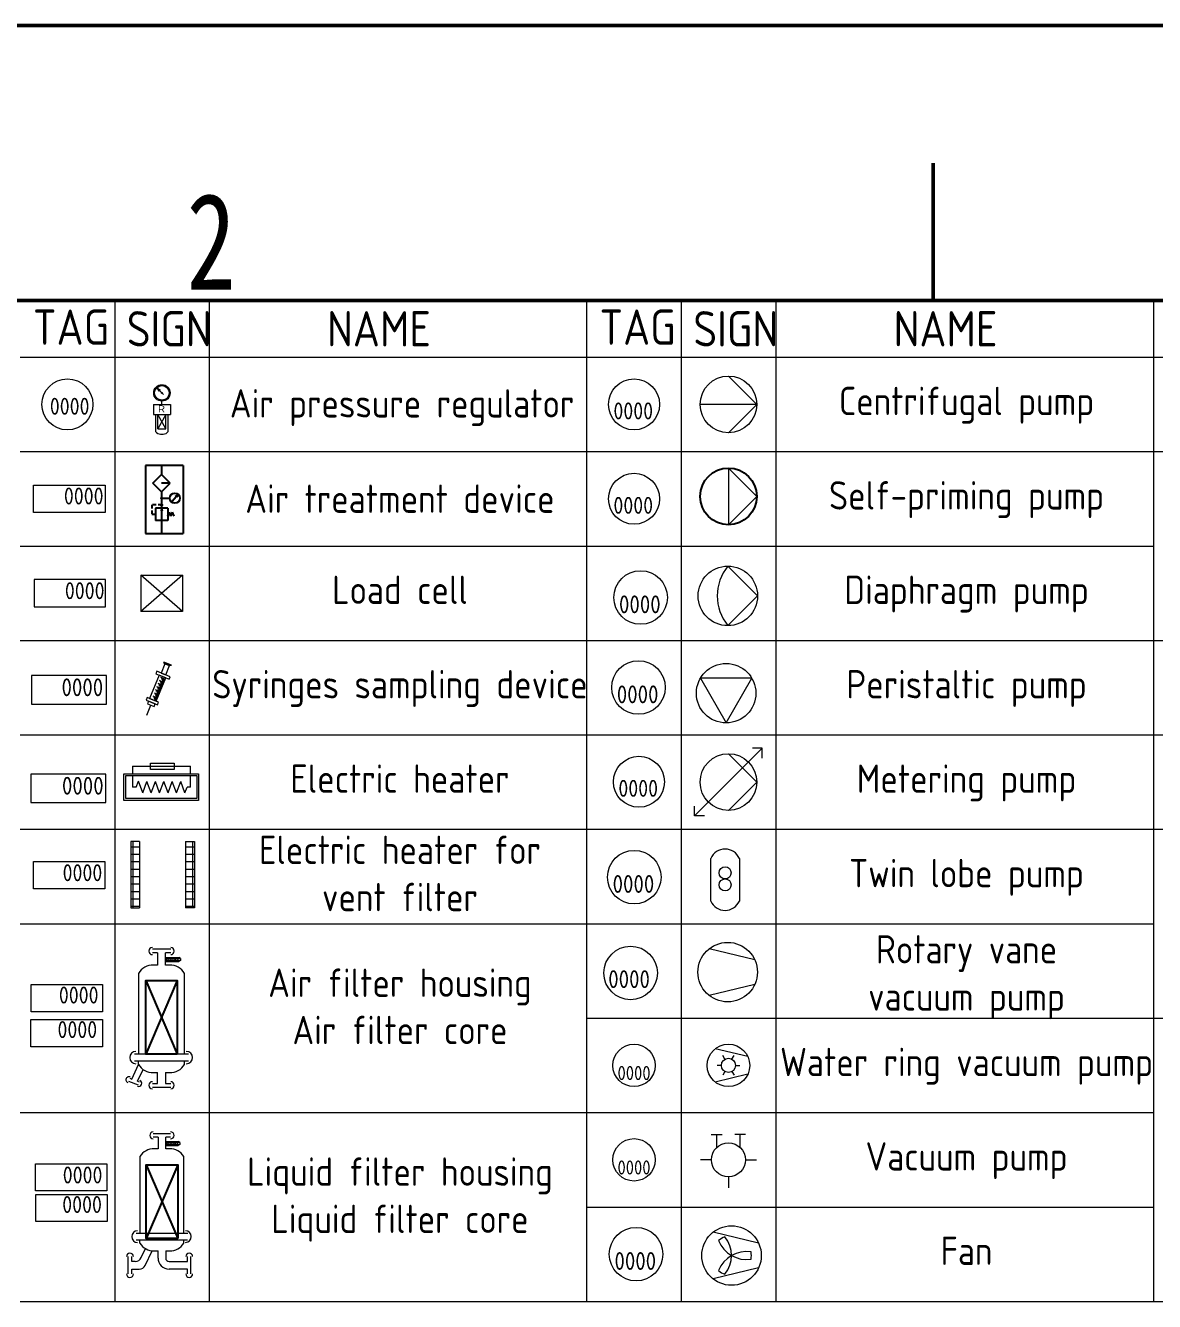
# Model space of a CAD drawing. Header units: millimetres. Extents: x -68339142 to 208, y -167 to 82456658.
# Drawn here: x -68337571 to -68336675, y 82451607 to 82452619 of the extents above; entities that cross this region are included whole.
import ezdxf
from ezdxf.enums import TextEntityAlignment as Align

# ---------------------------------------------------------------- set-up
doc = ezdxf.new("R2010")
doc.units = ezdxf.units.MM
doc.header["$MEASUREMENT"] = 0
doc.linetypes.add('HIDDEN', pattern=[9.525, 6.35, -3.175])
for name, color, linetype, lineweight in [('Border (ISO)', 7, 'Continuous', 50), ('I8符号标注层', 3, 'Continuous', 9), ('图层15动态设备', 7, 'Continuous', 9), ('图层5标准静态设备', 7, 'Continuous', 9), ('图框', 7, 'Continuous', 9)]:
    doc.layers.add(name, color=color, linetype=linetype, lineweight=lineweight)
doc.styles.add('I(3.5)', font='simfang.ttf', dxfattribs={"width": 0.75})
doc.styles.get("Standard").update_dxf_attribs({"font": 'gbenor.shx', "bigfont": 'gbcbig.shx'})

# ---------------------------------------------------------------- blocks, each defined once
blk = doc.blocks.new('Borders A3')
at = {"layer": 'Border (ISO)'}
for p, q in [((0, 297), (420, 297)), ((105, 287), (105, 292)), ((10, 287), (410, 287))]:
    blk.add_line(p, q, dxfattribs=at)
at = {"layer": 'I8符号标注层', "insert": (78.75, 287.4), "char_height": 3.5, "attachment_point": 8, "style": 'I(3.5)'}
blk.add_mtext('2', dxfattribs=at)
blk = doc.blocks.new('*U138')
at = {"color": 7}
for p, q in [((4.28, 8.97), (2.05, 11.2)), ((2.05, 11.2), (2.88, 9.76)), ((2.05, 11.2), (3.5, 10.37)), ((3.5, 10.37), (2.88, 9.76)), ((5.25, 8.01), (4.67, 8.59)), ((0, 2.69), (8.95, 2.69)), ((0, 2.69), (0, -2.69)), ((0, 2.69), (0, -2.69)), ((4.47, 2.69), (4.47, 4.43)), ((8.95, 2.69), (8.95, -2.69)), ((0, -2.69), (8.95, -2.69)), ((1.17, -2.69), (1.17, -11.66)), ((6.57, -10.28), (2.38, -2.69)), ((6.57, -2.69), (2.38, -10.28)), ((2.38, -10.28), (2.38, -2.69)), ((6.57, -10.28), (6.57, -2.69)), ((7.77, -11.66), (7.77, -2.69)), ((2.38, -10.28), (6.57, -10.28)), ((3.78, -13.06), (5.17, -13.06))]:
    blk.add_line(p, q, dxfattribs=at)
at = {"color": 1, "linetype": 'ByBlock', "lineweight": 9}
blk.add_circle((-45.53, 2.69), 13.5, dxfattribs=at)
at = {"color": 7}
for radius in [4.35, 3.85, 0.274]:
    blk.add_circle((4.47, 8.78), radius, dxfattribs=at)
for centre, start, end in [((3.64, -10.2), 210.47502, 272.73747), ((5.3, -10.2), 267.26254, 329.52479)]:
    blk.add_arc(centre, 2.86, start, end, dxfattribs=at)
at = {"color": 7, "width": 1.846154}
blk.add_text('R', height=3.76, dxfattribs=at).set_placement((2.37, -1.62), (6.13, -1.62), align=Align.FIT)
at = {"color": 1, "linetype": 'ByBlock', "lineweight": 9}
for tag, p, height, flags in [('YQJ_CODE', (-51.64, 5.33), 9, 2), ('YQJ_ITEMID', (15.69, -19.73), 5, 1), ('YQJ_CLASS_NAME', (15.73, -25.51), 5, 1), ('品牌', (16.9, -31.03), 5, 1), ('供电电源', (16.8, -36.88), 5, 1), ('控制方式', (17.12, -43.6), 5, 1), ('输出信号类型1', (17.54, -49.87), 5, 1), ('输出信号类型2', (17.37, -56.89), 5, 1)]:
    blk.add_attdef(tag, p, '', height=height, dxfattribs=dict(at, flags=flags))
for tag, p, height in [('YQJ_NO', (-54.87, -2.81), 9), ('尺寸', (-2.56, -22.8), 6.3)]:
    blk.add_attdef(tag, p, '', height=height, dxfattribs=at)
blk = doc.blocks.new('*U215')
at = {"color": 7}
for p, q in [((6.82, 3.12), (-4.67, 5.87)), ((-2.5, 0), (-4, 0)), ((-1.25, 2.17), (-2, 3.46)), ((1.25, 2.17), (2, 3.46)), ((2.5, 0), (4, 0)), ((6.82, -3.12), (-4.67, -5.87)), ((-1.25, -2.17), (-2, -3.46)), ((1.25, -2.17), (2, -3.46))]:
    blk.add_line(p, q, dxfattribs=at)
at = {"color": 1, "linetype": 'ByBlock', "lineweight": 9}
blk.add_circle((-33.33, 0), 7.5, dxfattribs=at)
at = {"color": 7}
for radius in [7.5, 2.5]:
    blk.add_circle((0, 0), radius, dxfattribs=at)
at = {"color": 1, "linetype": 'ByBlock', "lineweight": 9}
for tag, p, flags in [('YQJ_ITEMID', (40.27, 5.26), 1), ('YQJ_CODE', (-38.75, 1.18), 2), ('输出信号类型1', (41.26, -11.33), 1), ('输出信号类型2', (41.19, -16.58), 1), ('输入信号类型1', (41.02, -22.46), 1), ('输入信号类型2', (41.02, -28.26), 1)]:
    blk.add_attdef(tag, p, '', height=5, dxfattribs=dict(at, flags=flags))
at = {"color": 1, "linetype": 'ByBlock', "lineweight": 9, "flags": 1}
for tag, p, p2 in [('YQJ_CLASS_NAME', (40.41, -0.56), (88.95, -0.56)), ('品牌', (41.54, -6.23), (48.55, -6.23))]:
    blk.add_attdef(tag, text='', height=1, dxfattribs=at).set_placement(p, p2, align=Align.ALIGNED)
at = {"color": 1, "linetype": 'ByBlock', "lineweight": 9}
for tag, p, height in [('YQJ_NO', (-39.16, -5.19), 5), ('电压', (-2.07, -11.76), 3.5), ('频率', (-2.07, -15.8), 3.5)]:
    blk.add_attdef(tag, p, '', height=height, dxfattribs=at)
blk = doc.blocks.new('*U214')
at = {"color": 7}
for p, q in [((0, 15), (15, 0)), ((15, 0), (0, -15))]:
    blk.add_line(p, q, dxfattribs=at)
at = {"color": 7, "ltscale": 0.2}
blk.add_line((15, 0), (-15, 0), dxfattribs=at)
at = {"color": 7}
blk.add_circle((0, 0), 15, dxfattribs=at)
at = {"color": 1, "linetype": 'ByBlock', "lineweight": 9}
blk.add_circle((-50, 0), 13.5, dxfattribs=at)
for tag, p, height, flags in [('YQJ_CODE', (-57.3, 0.44), 9, 2), ('YQJ_ITEMID', (40.27, 5.26), 5, 1), ('输出信号类型1', (41.26, -11.33), 5, 1), ('输出信号类型2', (41.19, -16.58), 5, 1), ('输入信号类型1', (41.02, -22.46), 5, 1), ('输入信号类型2', (41.02, -28.26), 5, 1)]:
    blk.add_attdef(tag, p, '', height=height, dxfattribs=dict(at, flags=flags))
for tag, p, height in [('YQJ_NO', (-60.91, -7.96), 9), ('电压', (-3.73, -21.16), 6.3), ('频率', (-3.73, -28.43), 6.3)]:
    blk.add_attdef(tag, p, '', height=height, dxfattribs=at)
at = {"color": 1, "linetype": 'ByBlock', "lineweight": 9, "flags": 1}
for tag, p, p2 in [('YQJ_CLASS_NAME', (40.41, -0.56), (88.95, -0.56)), ('品牌', (41.54, -6.23), (48.55, -6.23))]:
    blk.add_attdef(tag, text='', height=1, dxfattribs=at).set_placement(p, p2, align=Align.ALIGNED)
blk = doc.blocks.new('*U131')
at = {"color": 7, "linetype": 'ByBlock', "lineweight": 9}
for p, q in [((-17.93, -17.89), (17.91, 17.95)), ((-0.01, 15.03), (14.99, 0.03)), ((17.91, 17.95), (12.7, 17.95)), ((17.91, 12.74), (17.91, 17.95)), ((14.99, 0.03), (-0.01, -14.97)), ((-17.93, -17.89), (-17.93, -12.68)), ((-12.72, -17.89), (-17.93, -17.89))]:
    blk.add_line(p, q, dxfattribs=at)
at = {"color": 1, "linetype": 'ByBlock', "lineweight": 9}
blk.add_circle((-47.38, 0.16), 13.5, dxfattribs=at)
at = {"color": 7, "linetype": 'ByBlock', "lineweight": 9}
blk.add_circle((-0.01, 0.03), 15, dxfattribs=at)
at = {"color": 1, "linetype": 'ByBlock', "lineweight": 9}
for tag, p, height, flags in [('YQJ_CODE', (-54.68, 0.6), 9, 2), ('YQJ_ITEMID', (40.27, 5.26), 5, 1), ('输出信号类型1', (41.26, -11.33), 5, 1), ('输出信号类型2', (41.19, -16.58), 5, 1), ('输入信号类型1', (41.02, -22.46), 5, 1), ('输入信号类型2', (41.02, -28.26), 5, 1)]:
    blk.add_attdef(tag, p, '', height=height, dxfattribs=dict(at, flags=flags))
for tag, p, height in [('YQJ_NO', (-58.29, -7.8), 9), ('电压', (-3.73, -21.16), 6.3), ('频率', (-3.73, -28.43), 6.3)]:
    blk.add_attdef(tag, p, '', height=height, dxfattribs=at)
at = {"color": 1, "linetype": 'ByBlock', "lineweight": 9, "flags": 1}
for tag, p, p2 in [('YQJ_CLASS_NAME', (40.41, -0.56), (88.95, -0.56)), ('品牌', (41.54, -6.23), (48.55, -6.23))]:
    blk.add_attdef(tag, text='', height=1, dxfattribs=at).set_placement(p, p2, align=Align.ALIGNED)
blk = doc.blocks.new('*U216')
at = {"color": 7, "linetype": 'ByBlock', "lineweight": 9}
for p, q in [((0, 15), (15, 0)), ((15, 0), (0, -15))]:
    blk.add_line(p, q, dxfattribs=at)
at = {"color": 7}
blk.add_circle((0, 0), 15, dxfattribs=at)
at = {"color": 1, "linetype": 'ByBlock', "lineweight": 9}
blk.add_circle((-43.97, -0.8), 13.5, dxfattribs=at)
at = {"color": 7, "ltscale": 0.2}
blk.add_arc((18.3, 0), 23.66, 140.66003, 219.33997, dxfattribs=at)
at = {"color": 1, "linetype": 'ByBlock', "lineweight": 9}
for tag, p, height, flags in [('YQJ_CODE', (-51.27, -0.35), 9, 2), ('YQJ_ITEMID', (40.27, 5.26), 5, 1), ('输出信号类型1', (41.26, -11.33), 5, 1), ('输出信号类型2', (41.19, -16.58), 5, 1), ('输入信号类型1', (41.02, -22.46), 5, 1), ('输入信号类型2', (41.02, -28.26), 5, 1)]:
    blk.add_attdef(tag, p, '', height=height, dxfattribs=dict(at, flags=flags))
for tag, p, height in [('YQJ_NO', (-54.88, -8.75), 9), ('电压', (-3.73, -21.16), 6.3), ('频率', (-3.73, -28.43), 6.3)]:
    blk.add_attdef(tag, p, '', height=height, dxfattribs=at)
at = {"color": 1, "linetype": 'ByBlock', "lineweight": 9, "flags": 1}
for tag, p, p2 in [('YQJ_CLASS_NAME', (40.41, -0.56), (88.95, -0.56)), ('品牌', (41.54, -6.23), (48.55, -6.23))]:
    blk.add_attdef(tag, text='', height=1, dxfattribs=at).set_placement(p, p2, align=Align.ALIGNED)
blk = doc.blocks.new('*U213')
at = {"color": 7}
for p, q in [((13.64, 6.25), (-9.34, 11.75)), ((13.64, -6.25), (-9.34, -11.75))]:
    blk.add_line(p, q, dxfattribs=at)
at = {"color": 1, "linetype": 'ByBlock', "lineweight": 9}
blk.add_circle((-48.95, -0.44), 13.5, dxfattribs=at)
at = {"color": 7}
blk.add_circle((0, 0), 15.01, dxfattribs=at)
at = {"color": 1, "linetype": 'ByBlock', "lineweight": 9}
for tag, p, height, flags in [('YQJ_ITEMID', (40.08, 9.41), 5, 1), ('YQJ_CODE', (-58.1, -0.25), 9, 2), ('YQJ_CLASS_NAME', (40, 2.98), 5, 1), ('品牌', (40.49, -2.97), 5, 1), ('输出信号类型1', (40.98, -7.17), 3.5, 1), ('输入信号类型1', (40.56, -15.28), 3.5, 1), ('输出信号类型2', (40.77, -11.22), 3.5, 1), ('输入信号类型2', (40.7, -19.06), 3.5, 1)]:
    blk.add_attdef(tag, p, '', height=height, dxfattribs=dict(at, flags=flags))
for tag, p, height in [('YQJ_NO', (-60.23, -8.05), 9), ('电压', (-6.01, -20.2), 6.3), ('频率', (-5.88, -27), 6.3)]:
    blk.add_attdef(tag, p, '', height=height, dxfattribs=at)
blk = doc.blocks.new('*U211')
at = {"color": 7}
for p, q in [((13.64, 6.25), (-9.33, 11.74)), ((13.64, -6.25), (-9.33, -11.74))]:
    blk.add_line(p, q, dxfattribs=at)
at = {"color": 1, "linetype": 'ByBlock', "lineweight": 9}
blk.add_circle((-48.13, 0.71), 13.5, dxfattribs=at)
at = {"color": 7, "ltscale": 0.2}
blk.add_circle((0, 0), 15, dxfattribs=at)
at = {"color": 7}
for centre, radius, start, end in [((0, 0), 10, 109.47122, 130.52878), ((7.5, 12.99), 15, 201.05756, 278.94244), ((-15, 0), 15, 321.05756, 38.94244), ((7.5, -12.99), 15, 81.05756, 158.94244), ((0, 0), 10, 349.47122, 10.52878), ((0, 0), 10, 229.47122, 250.52878)]:
    blk.add_arc(centre, radius, start, end, dxfattribs=at)
at = {"color": 1, "linetype": 'ByBlock', "lineweight": 9}
for tag, p, height, flags in [('YQJ_CODE', (-55.42, 1.15), 9, 2), ('YQJ_ITEMID', (40.27, 5.26), 5, 1), ('输出信号类型1', (41.26, -11.33), 5, 1), ('输出信号类型2', (41.19, -16.58), 5, 1), ('输入信号类型1', (41.02, -22.46), 5, 1), ('输入信号类型2', (41.02, -28.26), 5, 1)]:
    blk.add_attdef(tag, p, '', height=height, dxfattribs=dict(at, flags=flags))
for tag, p, height in [('YQJ_NO', (-59.04, -7.25), 9), ('电压', (-3.73, -21.16), 6.3), ('频率', (-3.73, -28.43), 6.3)]:
    blk.add_attdef(tag, p, '', height=height, dxfattribs=at)
at = {"color": 1, "linetype": 'ByBlock', "lineweight": 9, "flags": 1}
for tag, p, p2 in [('YQJ_CLASS_NAME', (40.41, -0.56), (88.95, -0.56)), ('品牌', (41.54, -6.23), (48.55, -6.23))]:
    blk.add_attdef(tag, text='', height=1, dxfattribs=at).set_placement(p, p2, align=Align.ALIGNED)
blk = doc.blocks.new('*U137')
at = {"color": 7, "linetype": 'ByBlock', "lineweight": 9}
for p, q in [((0, 15), (15, 0)), ((0, 15), (0, -15)), ((15, 0), (0, -15))]:
    blk.add_line(p, q, dxfattribs=at)
at = {"color": 7}
blk.add_circle((0, 0), 15, dxfattribs=at)
at = {"color": 1, "linetype": 'ByBlock', "lineweight": 9}
blk.add_circle((-50, -1.3), 13.5, dxfattribs=at)
for tag, p, height, flags in [('YQJ_CODE', (-57.3, -0.86), 9, 2), ('YQJ_ITEMID', (40.27, 5.26), 5, 1), ('输出信号类型1', (41.26, -11.33), 5, 1), ('输出信号类型2', (41.19, -16.58), 5, 1), ('输入信号类型1', (41.02, -22.46), 5, 1), ('输入信号类型2', (41.02, -28.26), 5, 1)]:
    blk.add_attdef(tag, p, '', height=height, dxfattribs=dict(at, flags=flags))
at = {"color": 1, "linetype": 'ByBlock', "lineweight": 9, "flags": 1}
for tag, p, p2 in [('YQJ_CLASS_NAME', (40.41, -0.56), (88.95, -0.56)), ('品牌', (41.54, -6.23), (48.55, -6.23))]:
    blk.add_attdef(tag, text='', height=1, dxfattribs=at).set_placement(p, p2, align=Align.ALIGNED)
at = {"color": 1, "linetype": 'ByBlock', "lineweight": 9}
for tag, p, height in [('YQJ_NO', (-60.91, -9.26), 9), ('电压', (-3.73, -21.16), 6.3), ('频率', (-3.73, -28.43), 6.3)]:
    blk.add_attdef(tag, p, '', height=height, dxfattribs=at)
blk = doc.blocks.new('*U212')
at = {"color": 7, "linetype": 'ByBlock', "lineweight": 9}
for p, q in [((-7.19, -11.23), (-7.19, 10.33)), ((7.19, 10.33), (7.19, -11.23))]:
    blk.add_line(p, q, dxfattribs=at)
at = {"color": 1, "linetype": 'ByBlock', "lineweight": 9}
blk.add_circle((-45.81, 0.88), 13.5, dxfattribs=at)
at = {"color": 7, "linetype": 'ByBlock', "lineweight": 9}
for centre in [(0, 3.05), (0, -3.05)]:
    blk.add_circle(centre, 3.05, dxfattribs=at)
for centre, start, end in [((0, 7.13), 23.98843, 156.01157), ((0, -8.03), 203.98843, 336.01157)]:
    blk.add_arc(centre, 7.87, start, end, dxfattribs=at)
at = {"color": 1, "linetype": 'ByBlock', "lineweight": 9}
for tag, p, height, flags in [('YQJ_CODE', (-53.11, 1.33), 9, 2), ('YQJ_ITEMID', (40.27, 5.26), 5, 1), ('输出信号类型1', (41.26, -11.33), 5, 1), ('输出信号类型2', (41.19, -16.58), 5, 1), ('输入信号类型1', (41.02, -22.46), 5, 1), ('输入信号类型2', (41.02, -28.26), 5, 1)]:
    blk.add_attdef(tag, p, '', height=height, dxfattribs=dict(at, flags=flags))
for tag, p, height in [('YQJ_NO', (-56.73, -7.07), 9), ('电压', (-4.63, -14.98), 6.3), ('频率', (-4.63, -22.25), 6.3)]:
    blk.add_attdef(tag, p, '', height=height, dxfattribs=at)
at = {"color": 1, "linetype": 'ByBlock', "lineweight": 9, "flags": 1}
for tag, p, p2 in [('YQJ_CLASS_NAME', (40.41, -0.56), (88.95, -0.56)), ('品牌', (41.54, -6.23), (48.55, -6.23))]:
    blk.add_attdef(tag, text='', height=1, dxfattribs=at).set_placement(p, p2, align=Align.ALIGNED)
blk = doc.blocks.new('*U208')
at = {"color": 0, "linetype": 'ByBlock', "lineweight": 9}
for p, q in [((-6.07, 8.9), (-2.23, 8.9)), ((-4.15, 4.36), (-4.15, 8.9)), ((6.07, 8.9), (2.23, 8.9)), ((4.15, 4.36), (4.15, 8.9)), ((-6.02, 0), (-9.85, 0)), ((-6.02, 0), (-9.85, 0)), ((6.02, 0), (9.85, 0)), ((6.02, 0), (9.85, 0)), ((0, -6.02), (0, -9.85)), ((0, -6.02), (0, -9.85))]:
    blk.add_line(p, q, dxfattribs=at)
at = {"color": 1, "linetype": 'ByBlock', "lineweight": 9}
blk.add_circle((-33.33, 0), 7.5, dxfattribs=at)
at = {"color": 0, "linetype": 'ByBlock', "lineweight": 9}
blk.add_circle((0, 0), 6.02, dxfattribs=at)
at = {"color": 1, "linetype": 'ByBlock', "lineweight": 9, "flags": 2}
blk.add_attdef('YQJ_CODE', (-36.97, 1.22), '', height=5, dxfattribs=at)
at = {"color": 1, "linetype": 'ByBlock', "lineweight": 9}
blk.add_attdef('YQJ_NO', (-39.18, -5.2), '', height=5, dxfattribs=at)
blk = doc.blocks.new('*U209')
at = {"color": 7, "lineweight": 9}
for p, q in [((-33.4, 10.48), (-33.4, 6.74)), ((-33.4, 10.48), (-4.08, 10.48)), ((-4.08, 6.74), (-4.08, 10.48)), ((-33.4, 5.83), (-33.4, -0.02)), ((-4.08, -0.02), (-4.08, 5.83)), ((-31.47, -0.02), (-33.4, -0.02)), ((-4.08, -0.02), (-5.82, -0.02))]:
    blk.add_line(p, q, dxfattribs=at)
at = {"color": 7, "linetype": 'ByBlock', "lineweight": 9}
for p, q in [((-31.47, -0.02), (-30.37, 2.95)), ((-28.17, -2.89), (-30.33, 2.96)), ((-28.17, -2.89), (-26.04, 2.85)), ((-23.91, -2.89), (-26.04, 2.85)), ((-23.91, -2.89), (-21.78, 2.85)), ((-19.65, -2.89), (-21.78, 2.85)), ((-19.65, -2.89), (-17.52, 2.85)), ((-15.4, -2.89), (-17.52, 2.85)), ((-15.4, -2.89), (-13.27, 2.85)), ((-11.14, -2.89), (-13.27, 2.85)), ((-11.14, -2.89), (-9.01, 2.85)), ((-6.88, -2.89), (-9.01, 2.85)), ((-6.88, -2.89), (-5.82, -0.02))]:
    blk.add_line(p, q, dxfattribs=at)
at = {"color": 1, "linetype": 'ByBlock', "lineweight": 9}
blk.add_lwpolyline([(-84.61, -7.86), (-46.81, -7.86), (-46.81, 6.54), (-84.61, 6.54)], close=True, dxfattribs=at)
at = {"color": 7, "lineweight": 9}
for points in [[(-37.64, 6.74), (0, 6.74), (0, -6.74), (-37.64, -6.74)], [(-24.26, 12.1), (-12.39, 12.1), (-12.39, 8.85), (-24.26, 8.85)], [(-36.73, 5.83), (-0.91, 5.83), (-0.91, -5.83), (-36.73, -5.83)]]:
    blk.add_lwpolyline(points, close=True, dxfattribs=at)
at = {"color": 1, "linetype": 'ByBlock', "lineweight": 9}
for tag, p, height, flags in [('YQJ_CODE', (-82.24, -3.65), 9, 2), ('YQJ_ITEMID', (12.35, -15.57), 5, 1), ('YQJ_CLASS_NAME', (12.76, -20.98), 5, 1)]:
    blk.add_attdef(tag, p, '', height=height, dxfattribs=dict(at, flags=flags))
blk.add_attdef('YQJ_NO', (-68.89, -3.84), '', height=9, dxfattribs=at)
blk = doc.blocks.new('*U129')
at = {"color": 7, "linetype": 'ByBlock', "lineweight": 9}
for p, q in [((11.07, -19.19), (-11.07, 0)), ((-11.07, 0), (-11.07, -19.19)), ((-11.07, 0), (11.07, 0)), ((11.07, 0), (-11.07, -19.19)), ((11.07, 0), (11.07, -19.19))]:
    blk.add_line(p, q, dxfattribs=at)
at = {"color": 0, "linetype": 'ByBlock', "lineweight": 9}
blk.add_line((11.07, -19.19), (-11.07, -19.19), dxfattribs=at)
at = {"color": 1, "linetype": 'ByBlock', "lineweight": 9}
blk.add_lwpolyline([(-67.46, -16.77), (-29.66, -16.77), (-29.66, -2.37), (-67.46, -2.37)], close=True, dxfattribs=at)
for tag, p, height, flags in [('YQJ_CODE', (-66.24, -12.56), 9, 2), ('YQJ_ITEMID', (12.1, -11.28), 5, 1), ('YQJ_CLASS_NAME', (12.51, -16.7), 5, 1)]:
    blk.add_attdef(tag, p, '', height=height, dxfattribs=dict(at, flags=flags))
blk.add_attdef('YQJ_NO', (-51.23, -12.76), '', height=9, dxfattribs=at)
blk = doc.blocks.new('*U130')
h = blk.add_hatch(color=7)
h.paths.add_polyline_path([(0.34, -17.24, -0.414214), (0, -17.58, -0.414214), (-0.34, -17.24)])
h.paths.add_polyline_path([(0.34, -17.24), (0, -17.24), (0, -16.9, -0.414214)])
h.paths.add_polyline_path([(0, -16.9), (0, -17.24), (-0.34, -17.24, -0.414214)])
h = blk.add_hatch(color=7)
h.paths.add_polyline_path([(0.34, -20.84, -0.414214), (0, -21.18, -0.414214), (-0.34, -20.84)])
h.paths.add_polyline_path([(0.34, -20.84), (0, -20.84), (0, -20.5, -0.414214)])
h.paths.add_polyline_path([(0, -20.5), (0, -20.84), (-0.34, -20.84, -0.414214)])
h = blk.add_hatch(color=7)
h.paths.add_polyline_path([(0, -23.9), (0.24, -23.9), (0, -22.51)])
h.paths.add_polyline_path([(-0.24, -23.9), (0, -23.9), (0, -22.51)])
at = {"color": 7, "lineweight": -3}
for p, q in [((0, 0), (0, -4.77)), ((-4.58, -9.35), (0, -4.77)), ((4.58, -9.35), (0, -4.77)), ((0, -13.93), (-4.58, -9.35)), ((0, -13.93), (4.58, -9.35)), ((-3.24, -22.51), (-3.24, -28.99)), ((3.24, -22.51), (-3.24, -22.51)), ((3.24, -22.51), (3.24, -28.99)), ((3.24, -26.83), (4.1, -24.67)), ((4.96, -26.83), (4.1, -24.67)), ((4.96, -26.83), (5.83, -24.67)), ((6.69, -26.83), (5.83, -24.67)), ((3.24, -28.99), (-3.24, -28.99))]:
    blk.add_line(p, q, dxfattribs=at)
at = {"color": 7, "ltscale": 0.1}
for p, q in [((11.47, 0), (-8.45, 0)), ((-8.45, 0), (-8.45, -35.99)), ((11.47, 0), (11.47, -35.99)), ((-8.45, -35.99), (11.47, -35.99))]:
    blk.add_line(p, q, dxfattribs=at)
at = {"color": 7}
for p, q in [((4.58, -9.35), (-0.12, -9.35)), ((0, -13.93), (0, -35.99)), ((0, -17.24), (4.26, -17.24)), ((5.65, -18.8), (8.7, -15.17)), ((8.7, -15.17), (7.19, -16.27)), ((8.7, -15.17), (7.94, -16.72)), ((0, -22.51), (-0.24, -23.9)), ((0.24, -23.9), (-0.24, -23.9)), ((0, -22.51), (0.24, -23.9))]:
    blk.add_line(p, q, dxfattribs=at)
at = {"color": 7, "linetype": 'HIDDEN', "lineweight": -3, "ltscale": 0.3}
for p, q in [((0, -20.84), (-5.15, -20.84)), ((-5.15, -20.84), (-5.15, -25.75)), ((-5.15, -25.75), (-3.24, -25.75))]:
    blk.add_line(p, q, dxfattribs=at)
at = {"color": 1, "linetype": 'ByBlock', "lineweight": 9}
blk.add_lwpolyline([(-29.98, -24.75), (-67.78, -24.75), (-67.78, -10.35), (-29.98, -10.35)], close=True, dxfattribs=at)
at = {"color": 7}
for centre, radius in [((0, -17.24), 0.337), ((6.96, -17.24), 2.7), ((0, -20.84), 0.337)]:
    blk.add_circle(centre, radius, dxfattribs=at)
at = {"color": 1, "linetype": 'ByBlock', "lineweight": 9}
for tag, p, height, flags in [('YQJ_CODE', (-66.96, -20.51), 9, 2), ('YQJ_ITEMID', (12.61, -14.42), 5, 1), ('YQJ_CLASS_NAME', (13.07, -19.9), 5, 1)]:
    blk.add_attdef(tag, p, '', height=height, dxfattribs=dict(at, flags=flags))
for tag, p, height in [('YQJ_NO', (-51.76, -20.59), 9), ('尺寸', (13.7, -17.26), 6.3)]:
    blk.add_attdef(tag, p, '', height=height, dxfattribs=at)
blk = doc.blocks.new('*U210')
at = {"color": 7, "ltscale": 0.2}
blk.add_lwpolyline([(0, -15), (12.99, 7.5), (-12.99, 7.5)], close=True, dxfattribs=at)
at = {"color": 1, "linetype": 'ByBlock', "lineweight": 9}
blk.add_circle((-44.21, 2.87), 13.5, dxfattribs=at)
at = {"color": 7}
blk.add_circle((0, 0), 15, dxfattribs=at)
at = {"color": 1, "linetype": 'ByBlock', "lineweight": 9}
for tag, p, height, flags in [('YQJ_CODE', (-51.5, 3.31), 9, 2), ('YQJ_ITEMID', (40.27, 5.26), 5, 1), ('输出信号类型1', (41.26, -11.33), 5, 1), ('输出信号类型2', (41.19, -16.58), 5, 1), ('输入信号类型1', (41.02, -22.46), 5, 1), ('输入信号类型2', (41.02, -28.26), 5, 1)]:
    blk.add_attdef(tag, p, '', height=height, dxfattribs=dict(at, flags=flags))
for tag, p, height in [('YQJ_NO', (-55.12, -5.09), 9), ('电压', (-3.73, -21.16), 6.3), ('频率', (-3.73, -28.43), 6.3)]:
    blk.add_attdef(tag, p, '', height=height, dxfattribs=at)
at = {"color": 1, "linetype": 'ByBlock', "lineweight": 9, "flags": 1}
for tag, p, p2 in [('YQJ_CLASS_NAME', (40.41, -0.56), (88.95, -0.56)), ('品牌', (41.54, -6.23), (48.55, -6.23))]:
    blk.add_attdef(tag, text='', height=1, dxfattribs=at).set_placement(p, p2, align=Align.ALIGNED)
blk = doc.blocks.new('*U125')
at = {"color": 7, "lineweight": 9}
for p, q in [((0, 17.6), (-4.65, 17.6)), ((-4.65, 17.6), (-4.65, -17.6)), ((-4.65, 14.74), (0, 14.74)), ((-3.37, -17.6), (-3.37, 17.6)), ((0, 17.6), (0, -17.6)), ((24.35, 17.6), (29, 17.6)), ((24.35, 17.6), (24.35, -17.6)), ((24.35, 14.74), (29, 14.74)), ((28.12, -17.6), (28.12, 17.6)), ((29, 17.6), (29, -17.6)), ((-4.65, 10.8), (0, 10.8)), ((-4.65, 6.86), (0, 6.86)), ((24.35, 10.8), (29, 10.8)), ((24.35, 6.86), (29, 6.86)), ((-4.65, 2.93), (0, 2.93)), ((24.35, 2.93), (29, 2.93)), ((-4.65, -1.01), (0, -1.01)), ((-4.65, -4.94), (0, -4.94)), ((24.35, -1.01), (29, -1.01)), ((24.35, -4.94), (29, -4.94)), ((-4.65, -8.88), (0, -8.88)), ((-4.65, -12.82), (0, -12.82)), ((24.35, -8.88), (29, -8.88)), ((24.35, -12.82), (29, -12.82)), ((-4.65, -16.75), (0, -16.75)), ((-4.65, -17.6), (0, -17.6)), ((24.35, -16.75), (29, -16.75)), ((29, -17.6), (24.35, -17.6))]:
    blk.add_line(p, q, dxfattribs=at)
at = {"color": 1, "linetype": 'ByBlock', "lineweight": 9}
blk.add_lwpolyline([(-18.36, -7.47), (-56.16, -7.47), (-56.16, 6.93), (-18.36, 6.93)], close=True, dxfattribs=at)
for tag, p, height, flags in [('YQJ_CODE', (-54.24, -3.67), 9, 2), ('YQJ_ITEMID', (12.39, -14.6), 5, 1), ('YQJ_CLASS_NAME', (12.85, -20.08), 5, 1)]:
    blk.add_attdef(tag, p, '', height=height, dxfattribs=dict(at, flags=flags))
for tag, p, height in [('YQJ_NO', (-40.8, -3.53), 9), ('尺寸', (32.21, -11.95), 6.3)]:
    blk.add_attdef(tag, p, '', height=height, dxfattribs=at)
blk = doc.blocks.new('*U258')
at = {"color": 7, "lineweight": 9}
for p, q in [((4.89, -0.09), (-4.82, -0.09)), ((-2.11, -2.04), (-4.82, -2.04)), ((-2.11, -2.04), (-2.11, -8.59)), ((2.18, -8.59), (2.18, -2.04)), ((4.89, -2.04), (2.18, -2.04)), ((2.18, -4.47), (9.15, -4.47)), ((2.18, -6.65), (3.18, -4.47)), ((10.03, -5.01), (2.18, -5.01)), ((10.03, -6.1), (2.18, -6.1)), ((2.18, -6.65), (9.15, -6.65)), ((4.17, -6.65), (3.18, -4.47)), ((4.17, -6.65), (5.17, -4.47)), ((6.16, -6.65), (5.17, -4.47)), ((7.16, -4.47), (6.16, -6.65)), ((8.15, -6.65), (7.16, -4.47)), ((8.15, -6.65), (9.15, -4.47)), ((10.03, -5.01), (9.15, -4.47)), ((10.03, -6.1), (9.15, -6.65)), ((10.03, -5.01), (10.03, -6.1)), ((-12.18, -12.88), (-12.18, -55.66)), ((-2.11, -8.59), (-4.25, -8.59)), ((4.32, -8.59), (2.18, -8.59)), ((12.25, -55.66), (12.25, -12.88)), ((14.4, -55.66), (-14.35, -55.66)), ((-14.34, -59.22), (14.4, -59.22)), ((-12.18, -61.11), (-12.18, -59.22)), ((12.26, -61.11), (12.26, -59.22)), ((-15.7, -68.85), (-12.18, -61.11)), ((-12.74, -69.99), (-9.76, -63.77)), ((-4.25, -65.4), (-2.1, -65.4)), ((-2.1, -71.18), (-2.1, -65.4)), ((2.18, -65.4), (2.18, -71.18)), ((2.18, -65.4), (4.33, -65.4)), ((-17.43, -69.92), (-12.32, -71.89)), ((-16.82, -68.42), (-15.7, -68.85)), ((-12.74, -69.99), (-11.72, -70.39)), ((-4.82, -71.18), (-2.1, -71.18)), ((-4.82, -73.12), (4.9, -73.12)), ((2.18, -71.18), (4.9, -71.18))]:
    blk.add_line(p, q, dxfattribs=at)
at = {"color": 1, "linetype": 'ByBlock', "lineweight": 9}
blk.add_lwpolyline([(-31.2, -33.23), (-69, -33.23), (-69, -18.83), (-31.2, -18.83)], close=True, dxfattribs=at)
at = {"color": 7, "lineweight": 9}
for centre, radius, start, end in [((-4.82, -1.06), 1.9, 90, 270), ((4.89, -1.06), 1.9, 270, 90), ((-4.67, -17.3), 8.72, 87.26254, 149.52479), ((4.74, -17.3), 8.72, 30.47502, 92.73747), ((-13.5, -57.49), 3.26, 90, 270), ((13.18, -57.45), 3.26, 270, 90), ((-4.66, -56.69), 8.72, 210.47502, 272.73747), ((4.72, -56.69), 8.72, 267.26253, 329.52498), ((-17.21, -69.17), 1.59, 68.94315, 248.94315), ((-12.03, -71.14), 1.59, 248.94315, 68.94315), ((-4.82, -72.15), 1.9, 90, 270), ((4.9, -72.15), 1.9, 270, 90)]:
    blk.add_arc(centre, radius, start, end, dxfattribs=at)
at = {"color": 1, "linetype": 'ByBlock', "lineweight": 9}
for tag, p, height in [('尺寸', (26.25, -9.81), 6.3), ('YQJ_NO', (-54.31, -28.88), 9)]:
    blk.add_attdef(tag, p, '', height=height, dxfattribs=at)
for tag, p, height, flags in [('YQJ_ITEMID', (12.39, -14.6), 5, 1), ('YQJ_CODE', (-67.95, -28.9), 9, 2), ('YQJ_CLASS_NAME', (12.85, -20.08), 5, 1)]:
    blk.add_attdef(tag, p, '', height=height, dxfattribs=dict(at, flags=flags))
blk = doc.blocks.new('*U110')
at = {"color": 7, "lineweight": 9}
for p, q in [((4.71, -0.09), (-4.52, -0.09)), ((-1.94, -1.93), (-4.52, -1.93)), ((-1.94, -1.93), (-1.94, -8.16)), ((2.14, -8.16), (2.14, -1.93)), ((4.71, -1.93), (2.14, -1.93)), ((2.14, -4.24), (8.76, -4.24)), ((2.14, -6.32), (3.08, -4.24)), ((9.59, -4.76), (2.14, -4.76)), ((9.59, -5.8), (2.14, -5.8)), ((2.14, -6.32), (8.76, -6.32)), ((4.03, -6.32), (3.08, -4.24)), ((4.03, -6.32), (4.97, -4.24)), ((5.92, -6.32), (4.97, -4.24)), ((6.86, -4.24), (5.92, -6.32)), ((7.81, -6.32), (6.86, -4.24)), ((7.81, -6.32), (8.76, -4.24)), ((9.59, -4.76), (8.76, -4.24)), ((9.59, -5.8), (8.76, -6.32)), ((9.59, -4.76), (9.59, -5.8)), ((-11.51, -12.23), (-11.51, -52.88)), ((-1.94, -8.16), (-3.97, -8.16)), ((4.17, -8.16), (2.14, -8.16)), ((11.71, -52.88), (11.71, -12.23)), ((13.75, -52.88), (-13.57, -52.88)), ((-13.56, -56.25), (13.74, -56.25)), ((-11.5, -58.06), (-11.5, -56.25)), ((11.71, -58.06), (11.71, -56.25)), ((-17.75, -74.37), (-17.75, -65.14)), ((-15.9, -67.72), (-15.9, -65.14)), ((-10.82, -65.7), (-8.66, -60.94)), ((-8.74, -69.83), (-5.04, -62.11)), ((-3.97, -62.13), (-1.93, -62.13)), ((-1.93, -65.92), (-1.93, -62.13)), ((2.14, -62.13), (2.14, -65.99)), ((2.14, -62.13), (4.18, -62.13)), ((13.65, -67.72), (13.65, -65.14)), ((15.5, -74.37), (15.5, -65.14)), ((-13.97, -67.72), (-15.9, -67.72)), ((-15.9, -74.37), (-15.9, -71.79)), ((-15.9, -71.79), (-11.86, -71.79)), ((3.87, -67.72), (13.65, -67.72)), ((13.65, -71.79), (3.94, -71.79)), ((13.65, -74.37), (13.65, -71.79))]:
    blk.add_line(p, q, dxfattribs=at)
at = {"color": 1, "linetype": 'ByBlock', "lineweight": 9}
blk.add_lwpolyline([(-29.02, -30.38), (-66.82, -30.38), (-66.82, -15.98), (-29.02, -15.98)], close=True, dxfattribs=at)
at = {"color": 7, "lineweight": 9}
for centre, radius, start, end in [((-4.52, -1.01), 1.81, 90, 270), ((4.71, -1.01), 1.81, 270, 90), ((-4.37, -16.43), 8.28, 87.26254, 149.52479), ((4.57, -16.43), 8.28, 30.47502, 92.73747), ((-12.76, -54.61), 3.1, 90, 270), ((12.58, -54.58), 3.1, 270, 90), ((-4.37, -53.86), 8.28, 210.47502, 272.73747), ((4.55, -53.86), 8.28, 267.26253, 329.52498), ((-16.82, -65.14), 1.81, 0, 180), ((-13.97, -64.26), 3.46, 270, 335.49525), ((3.94, -65.92), 5.88, 180, 270), ((3.87, -65.99), 1.73, 180, 270), ((14.57, -65.14), 1.81, 0, 180), ((-11.86, -68.34), 3.46, 270, 334.39183), ((-16.82, -74.37), 1.81, 180, 0), ((14.57, -74.37), 1.81, 180, 0)]:
    blk.add_arc(centre, radius, start, end, dxfattribs=at)
at = {"color": 1, "linetype": 'ByBlock', "lineweight": 9}
for tag, p, height in [('尺寸', (26.25, -9.81), 6.3), ('YQJ_NO', (-52.39, -26.47), 9)]:
    blk.add_attdef(tag, p, '', height=height, dxfattribs=at)
for tag, p, height, flags in [('YQJ_ITEMID', (12.39, -14.6), 5, 1), ('YQJ_CODE', (-66.24, -26.49), 9, 2), ('YQJ_CLASS_NAME', (12.85, -20.08), 5, 1)]:
    blk.add_attdef(tag, p, '', height=height, dxfattribs=dict(at, flags=flags))
blk = doc.blocks.new('*U229')
at = {"color": 7}
for p, q in [((9.16, 25.9), (8.7, 26.68)), ((11.55, 24.93), (12.41, 25.16)), ((7.39, 13.32), (5.12, 14.24)), ((7.24, 12.96), (5.47, 13.68)), ((7.08, 12.54), (5.66, 13.12)), ((8.04, 14.9), (5.77, 15.83)), ((7.89, 14.54), (6.12, 15.26)), ((7.72, 14.13), (6.31, 14.7)), ((8.69, 16.49), (6.42, 17.41)), ((7.55, 13.72), (6.54, 14.13)), ((8.54, 16.12), (6.76, 16.85)), ((8.37, 15.71), (6.96, 16.29)), ((9.33, 18.07), (7.06, 19)), ((8.2, 15.3), (7.18, 15.71)), ((9.18, 17.71), (7.41, 18.43)), ((9.02, 17.3), (7.6, 17.87)), ((8.85, 16.88), (7.83, 17.3)), ((5.45, 8.57), (3.19, 9.49)), ((5.31, 8.2), (3.53, 8.93)), ((5.14, 7.79), (3.73, 8.37)), ((6.1, 10.15), (3.83, 11.07)), ((4.97, 7.38), (3.95, 7.79)), ((5.95, 9.79), (4.18, 10.51)), ((5.78, 9.37), (4.37, 9.95)), ((6.75, 11.73), (4.48, 12.66)), ((5.62, 8.96), (4.6, 9.38)), ((6.6, 11.37), (4.82, 12.09)), ((6.43, 10.96), (5.02, 11.53)), ((6.26, 10.55), (5.25, 10.96)), ((6.91, 12.13), (5.89, 12.55)), ((0, 0), (2.06, 5.05))]:
    blk.add_line(p, q, dxfattribs=at)
for points in [[(9.62, 20.2), (11.55, 24.93), (9.16, 25.9), (7.23, 21.18)], [(4.81, 6.98), (9.62, 18.77), (6.23, 20.15), (1.42, 8.36)], [(11.33, 18.07), (11.83, 19.3), (5.02, 22.08), (4.52, 20.85)], [(5.4, 5.19), (5.94, 6.52), (0.28, 8.83), (-0.26, 7.5)], [(3.68, 4.34), (4.22, 5.67), (0.91, 7.02), (0.37, 5.69)]]:
    blk.add_lwpolyline(points, close=True, dxfattribs=at)
for points in [[(12.41, 25.16), (8.7, 26.68)], [(9.16, 25.9), (11.55, 24.93)]]:
    blk.add_lwpolyline(points, dxfattribs=at)
at = {"color": 1, "linetype": 'ByBlock', "lineweight": 9}
blk.add_lwpolyline([(-58.05, 5.47), (-20.25, 5.47), (-20.25, 19.87), (-58.05, 19.87)], close=True, dxfattribs=at)
for tag, p, height, flags in [('YQJ_CODE', (-55.14, 9.68), 9, 2), ('YQJ_ITEMID', (16.86, -3.75), 5, 1), ('YQJ_CLASS_NAME', (17.27, -9.17), 5, 1)]:
    blk.add_attdef(tag, p, '', height=height, dxfattribs=dict(at, flags=flags))
blk.add_attdef('YQJ_NO', (-42.98, 9.48), '', height=9, dxfattribs=at)
blk = doc.blocks.new('*U111')
at = {"color": 7}
for p, q in [((-8.38, 39.07), (8.38, 0)), ((8.38, 39.07), (-8.38, 0))]:
    blk.add_line(p, q, dxfattribs=at)
blk.add_lwpolyline([(8.38, 0), (-8.38, 0), (-8.38, 39.07), (8.38, 39.07)], close=True, dxfattribs=at)
at = {"color": 1, "linetype": 'ByBlock', "lineweight": 9}
blk.add_lwpolyline([(-31.3, 3.94), (-69.1, 3.94), (-69.1, 18.34), (-31.3, 18.34)], close=True, dxfattribs=at)
for tag, p, height, flags in [('YQJ_CODE', (-68.67, 8.42), 9, 2), ('YQJ_ITEMID', (12.39, -14.6), 5, 1), ('YQJ_CLASS_NAME', (12.85, -20.08), 5, 1)]:
    blk.add_attdef(tag, p, '', height=height, dxfattribs=dict(at, flags=flags))
for tag, p, height in [('YQJ_NO', (-55.07, 8.5), 9), ('尺寸', (26.25, -9.81), 6.3)]:
    blk.add_attdef(tag, p, '', height=height, dxfattribs=at)
blk = doc.blocks.new('*U109')
at = {"color": 7}
for p, q in [((-8.38, 39.07), (8.38, 0)), ((8.38, 39.07), (-8.38, 0))]:
    blk.add_line(p, q, dxfattribs=at)
blk.add_lwpolyline([(8.38, 0), (-8.38, 0), (-8.38, 39.07), (8.38, 39.07)], close=True, dxfattribs=at)
at = {"color": 1, "linetype": 'ByBlock', "lineweight": 9}
blk.add_lwpolyline([(-28.99, 8.99), (-66.79, 8.99), (-66.79, 23.39), (-28.99, 23.39)], close=True, dxfattribs=at)
for tag, p, height, flags in [('YQJ_CODE', (-66.36, 13.47), 9, 2), ('YQJ_ITEMID', (12.39, -14.6), 5, 1), ('YQJ_CLASS_NAME', (12.85, -20.08), 5, 1)]:
    blk.add_attdef(tag, p, '', height=height, dxfattribs=dict(at, flags=flags))
for tag, p, height in [('YQJ_NO', (-52.76, 13.55), 9), ('尺寸', (26.25, -9.81), 6.3)]:
    blk.add_attdef(tag, p, '', height=height, dxfattribs=at)

msp = doc.modelspace()

# ---------------------------------------------------------------- linework, layer by layer
at = {"layer": '图框', "color": 6, "linetype": 'ByBlock', "lineweight": 9}
for p, q in [((-68335051.05898, 82452401.17503), (-68338924.05719, 82452401.17503)), ((-68337500.08739, 82452401.17503), (-68337500.08739, 82451606.74973)), ((-68337425.14161, 82452401.17503), (-68337425.14161, 82451606.74973)), ((-68337125.3585, 82451606.74973), (-68337125.3585, 82452401.17499)), ((-68337050.41272, 82452401.17503), (-68337050.41272, 82451606.74973)), ((-68336975.46694, 82452401.17503), (-68336975.46694, 82451606.74973)), ((-68336675.68382, 82452401.17503), (-68336675.68382, 82451606.74973)), ((-68337575.03317, 82452356.20752), (-68337125.3585, 82452356.20752)), ((-68337125.3585, 82452356.20752), (-68336675.68382, 82452356.20752)), ((-68336675.68382, 82452356.20752), (-68336226.00915, 82452356.20752)), ((-68337575.2103, 82452281.2297), (-68337125.53563, 82452281.2297)), ((-68337125.3585, 82452281.26174), (-68336675.68382, 82452281.26174)), ((-68336675.68382, 82452281.26174), (-68336226.00915, 82452281.26174)), ((-68337575.03317, 82452206.31596), (-68337125.3585, 82452206.31596)), ((-68337125.3585, 82452206.31596), (-68336675.68382, 82452206.31596)), ((-68337575.03317, 82452131.37018), (-68337125.3585, 82452131.37018)), ((-68337125.3585, 82452131.37018), (-68336675.68382, 82452131.37018)), ((-68336675.68382, 82452131.37018), (-68336226.00915, 82452131.37018)), ((-68337575.03317, 82452056.4244), (-68337125.3585, 82452056.4244)), ((-68337125.3585, 82452056.4244), (-68336675.68382, 82452056.4244)), ((-68336675.68382, 82452056.4244), (-68336226.00915, 82452056.4244)), ((-68337575.03317, 82451981.47862), (-68337125.3585, 82451981.47862)), ((-68337125.3585, 82451981.47862), (-68336675.68382, 82451981.47862)), ((-68336675.68382, 82451981.47862), (-68336226.00915, 82451981.47862)), ((-68337575.03317, 82451906.53284), (-68337125.3585, 82451906.53284)), ((-68337125.3585, 82451906.53284), (-68336675.68382, 82451906.53284)), ((-68337125.3585, 82451831.58707), (-68336675.68382, 82451831.58707)), ((-68336675.68382, 82451831.58707), (-68336226.00915, 82451831.58707)), ((-68337575.03317, 82451756.64129), (-68337125.3585, 82451756.64129)), ((-68337125.3585, 82451756.64129), (-68336675.68382, 82451756.64129)), ((-68337125.3585, 82451681.69551), (-68336675.68382, 82451681.69551)), ((-68337575.03317, 82451606.74973), (-68337125.3585, 82451606.74973)), ((-68337125.3585, 82451606.74973), (-68336675.68382, 82451606.74973)), ((-68336675.68382, 82451606.74973), (-68336226.00915, 82451606.74973))]:
    msp.add_line(p, q, dxfattribs=at)

# ---------------------------------------------------------------- block references
at = {"xscale": 21.8262244274396, "yscale": 21.8262244274396, "zscale": 21.8262244274396}
msp.add_blockref('Borders A3', (-68339142.31944, 82446137.04862), dxfattribs=at)
ref = msp.add_blockref('*U130', (-68337462.82368, 82452270.13405), dxfattribs=dict(xscale=1.498915581623994, yscale=1.498915581623994, zscale=1.498915581623994))
ref.add_attrib('YQJ_NO', '0000', (-68337540.40219, 82452239.26836), dxfattribs={"color": 1, "linetype": 'ByBlock', "lineweight": 9, "height": 13.49024})
ref = msp.add_blockref('*U137', (-68337012.93983, 82452245.74015), dxfattribs=dict(xscale=1.498915581623994, yscale=1.498915581623994, zscale=1.498915581623994))
ref.add_attrib('YQJ_NO', '0000', (-68337104.24184, 82452231.85807), dxfattribs={"color": 1, "linetype": 'ByBlock', "lineweight": 9, "height": 13.49024})
ref = msp.add_blockref('*U129', (-68337462.82368, 82452183.22367), dxfattribs=dict(xscale=1.498915581623994, yscale=1.498915581623994, zscale=1.498915581623994))
ref.add_attrib('YQJ_NO', '0000', (-68337539.61753, 82452164.10461), dxfattribs={"color": 1, "linetype": 'ByBlock', "lineweight": 9, "height": 13.49024})
ref = msp.add_blockref('*U125', (-68337480.26553, 82451945.55692), dxfattribs=dict(xscale=1.498915581623994, yscale=1.498915581623994, zscale=1.498915581623994))
ref.add_attrib('YQJ_NO', '0000', (-68337541.42281, 82451940.26611), dxfattribs={"color": 1, "linetype": 'ByBlock', "lineweight": 9, "height": 13.49024})
ref = msp.add_blockref('*U258', (-68337462.97074, 82451886.47342), dxfattribs=dict(xscale=1.498915581623994, yscale=1.498915581623994, zscale=1.498915581623994))
ref.add_attrib('YQJ_NO', '0000', (-68337544.38348, 82451843.18265), dxfattribs={"color": 1, "linetype": 'ByBlock', "lineweight": 9, "height": 13.49024})
ref = msp.add_blockref('*U111', (-68337462.92821, 82451803.04153), dxfattribs=dict(xscale=1.498915581623994, yscale=1.498915581623994, zscale=1.498915581623994))
ref.add_attrib('YQJ_NO', '0000', (-68337545.47422, 82451815.78736), dxfattribs={"color": 1, "linetype": 'ByBlock', "lineweight": 9, "height": 13.49024})
ref = msp.add_blockref('*U110', (-68337462.76416, 82451740.06367), dxfattribs=dict(xscale=1.498915581623994, yscale=1.498915581623994, zscale=1.498915581623994))
ref.add_attrib('YQJ_NO', '0000', (-68337541.29222, 82451700.38472), dxfattribs={"color": 1, "linetype": 'ByBlock', "lineweight": 9, "height": 13.49024})
ref = msp.add_blockref('*U109', (-68337462.6271, 82451656.6387), dxfattribs=dict(xscale=1.498915581623994, yscale=1.498915581623994, zscale=1.498915581623994))
ref.add_attrib('YQJ_NO', '0000', (-68337541.71352, 82451676.95542), dxfattribs={"color": 1, "linetype": 'ByBlock', "lineweight": 9, "height": 13.49024})
at = {"layer": '图层15动态设备', "color": 7, "linetype": 'ByBlock', "lineweight": 9}
ref = msp.add_blockref('*U138', (-68337469.31843, 82452314.70983), dxfattribs=dict(at, xscale=1.498915581623994, yscale=1.498915581623994, zscale=1.498915581623994))
ref.add_attrib('YQJ_NO', '0000', (-68337551.56375, 82452310.49468), dxfattribs={"layer": '0', "color": 1, "linetype": 'ByBlock', "lineweight": 9, "height": 13.49024})
ref = msp.add_blockref('*U214', (-68337012.93983, 82452318.73463), dxfattribs=dict(at, xscale=1.498915581623994, yscale=1.498915581623994, zscale=1.498915581623994))
ref.add_attrib('YQJ_NO', '0000', (-68337104.24184, 82452306.80384), dxfattribs={"layer": '0', "color": 1, "linetype": 'ByBlock', "lineweight": 9, "height": 13.49024})
ref = msp.add_blockref('*U216', (-68337013.4397, 82452166.73516), dxfattribs=dict(at, xscale=1.573861360705193, yscale=1.573861360705193, zscale=1.573861360705193))
ref.add_attrib('YQJ_NO', '0000', (-68337099.81304, 82452152.95661), dxfattribs={"layer": '0', "color": 1, "linetype": 'ByBlock', "lineweight": 9, "height": 14.164752})
ref = msp.add_blockref('*U210', (-68337014.79859, 82452089.53229), dxfattribs=dict(at, xscale=1.573861360705193, yscale=1.573861360705193, zscale=1.573861360705193))
ref.add_attrib('YQJ_NO', '0000', (-68337101.54614, 82452081.51451), dxfattribs={"layer": '0', "color": 1, "linetype": 'ByBlock', "lineweight": 9, "height": 14.164752})
ref = msp.add_blockref('*U131', (-68337012.93983, 82452018.95151), dxfattribs=dict(at, xscale=1.498915581623994, yscale=1.498915581623994, zscale=1.498915581623994))
ref.add_attrib('YQJ_NO', '0000', (-68337100.31207, 82452007.26236), dxfattribs={"layer": '0', "color": 1, "linetype": 'ByBlock', "lineweight": 9, "height": 13.49024})
ref = msp.add_blockref('*U212', (-68337015.6069, 82451942.16654), dxfattribs=dict(at, xscale=1.573861360705193, yscale=1.573861360705193, zscale=1.573861360705193))
ref.add_attrib('YQJ_NO', '0000', (-68337104.88578, 82451931.03206), dxfattribs={"layer": '0', "color": 1, "linetype": 'ByBlock', "lineweight": 9, "height": 14.164752})
ref = msp.add_blockref('*U213', (-68337013.56095, 82451868.15366), dxfattribs=dict(at, xscale=1.573861360705193, yscale=1.573861360705193, zscale=1.573861360705193))
ref.add_attrib('YQJ_NO', '0000', (-68337108.35123, 82451855.4765), dxfattribs={"layer": '0', "color": 1, "linetype": 'ByBlock', "lineweight": 9, "height": 14.164752})
ref = msp.add_blockref('*U215', (-68337012.93983, 82451794.11418), dxfattribs=dict(at, xscale=2.24837337243599, yscale=2.24837337243599, zscale=2.24837337243599))
ref.add_attrib('YQJ_NO', '0000', (-68337100.99409, 82451782.44353), dxfattribs={"layer": '0', "color": 1, "linetype": 'ByBlock', "lineweight": 9, "height": 11.241867})
ref = msp.add_blockref('*U208', (-68337012.93983, 82451719.1684), dxfattribs=dict(at, xscale=2.24837337243599, yscale=2.24837337243599, zscale=2.24837337243599))
ref.add_attrib('YQJ_NO', '0000', (-68337101.02146, 82451707.48012), dxfattribs={"layer": '0', "color": 1, "linetype": 'ByBlock', "lineweight": 9, "height": 11.241867})
ref = msp.add_blockref('*U211', (-68337010.50017, 82451643.212), dxfattribs=dict(at, xscale=1.573861360705193, yscale=1.573861360705193, zscale=1.573861360705193))
ref.add_attrib('YQJ_NO', '0000', (-68337103.41743, 82451631.79921), dxfattribs={"layer": '0', "color": 1, "linetype": 'ByBlock', "lineweight": 9, "height": 14.164752})
at = {"layer": '图层5标准静态设备', "color": 7, "linetype": 'ByBlock', "lineweight": 9}
ref = msp.add_blockref('*U229', (-68337474.63507, 82452072.18633), dxfattribs=dict(at, xscale=1.573861360705193, yscale=1.573861360705193, zscale=1.573861360705193))
ref.add_attrib('YQJ_NO', '0000', (-68337542.27655, 82452087.112), dxfattribs={"layer": '0', "color": 1, "linetype": 'ByBlock', "lineweight": 9, "height": 14.164752})
ref = msp.add_blockref('*U209', (-68337433.50019, 82452015.03397), dxfattribs=dict(at, xscale=1.573861360705193, yscale=1.573861360705193, zscale=1.573861360705193))
ref.add_attrib('YQJ_NO', '0000', (-68337541.92267, 82452008.98597), dxfattribs={"layer": '0', "color": 1, "linetype": 'ByBlock', "lineweight": 9, "height": 14.164752})

# ---------------------------------------------------------------- texts
at = {"color": 7, "linetype": 'ByBlock', "lineweight": 9}
for s, insert, char_height, width, attachment_point in [('TAG', (-68337565.03691, 82452394.07563), 28.04165, 47.7111731, 1), ('SIGN', (-68337490.46078, 82452392.75765), 28.04165, 47.7111731, 1), ('NAME', (-68337331.578, 82452392.75765), 28.04165, 47.7111731, 1), ('TAG', (-68337115.36223, 82452394.07563), 28.04165, 47.7111731, 1), ('SIGN', (-68337040.7861, 82452392.75765), 28.04165, 47.7111731, 1), ('NAME', (-68336881.90332, 82452392.75765), 28.04165, 47.7111731, 1), ('\\pxse0.88889;Centrifugal pump', (-68336823.97266, 82452332.71625), 22.4837337, 241.858987, 2), ('\\pxse0.88889;Air pressure regulator', (-68337271.97468, 82452330.81521), 22.4837337, 348.1556424, 2), ('\\pxse0.88889;Air treatment device', (-68337273.64734, 82452255.14073), 22.4837337, 438.4900702, 2), ('\\pxse0.88889;Self-priming pump', (-68336823.97266, 82452257.77047), 22.4837337, 241.858987, 2), ('Load cell', (-68337273.64734, 82452182.82469), 22.483734, 241.858987, 2), ('\\pxse0.88889;Diaphragm pump', (-68336823.97266, 82452182.82469), 22.4837337, 241.858987, 2), ('Syringes sampling device', (-68337273.64734, 82452107.87891), 22.4837337, 360.4595455, 2), ('\\pxse0.88889;Peristaltic pump', (-68336823.97266, 82452107.87891), 22.4837337, 241.858987, 2), ('Electric heater', (-68337273.64734, 82452032.93313), 22.4837337, 241.858987, 2), ('\\pxse0.88889;Metering pump', (-68336823.97266, 82452032.93313), 22.4837337, 241.858987, 2), ('Electric heater for  vent filter', (-68337273.64734, 82451976.44009), 22.4837337, 241.858987, 2), ('\\pxse0.88889;Twin lobe pump', (-68336823.97266, 82451957.98736), 22.4837337, 241.858987, 2), ('\\pxse0.88889;Rotary vane \\Pvacuum pump', (-68336823.97266, 82451897.54721), 22.4837337, 329.2121666, 2), ('Air filter housing\\PAir filter core', (-68337273.64734, 82451870.95793), 22.4837337, 241.858987, 2), ('\\pxse0.88889;Water ring vacuum pump', (-68336823.97266, 82451808.0958), 22.4837337, 490.3333021, 2), ('\\pxse0.88889;Vacuum pump', (-68336823.97266, 82451733.15002), 22.4837337, 241.858987, 2), ('Liquid filter housing\\PLiquid filter core', (-68337273.64734, 82451721.06223), 22.4837337, 241.858987, 2), ('\\pxse0.88889;Fan', (-68336823.97266, 82451658.20424), 22.4837337, 241.858987, 2)]:
    msp.add_mtext(s, dxfattribs=dict(at, insert=insert, char_height=char_height, width=width, attachment_point=attachment_point))

doc.saveas('drawing.dxf')
